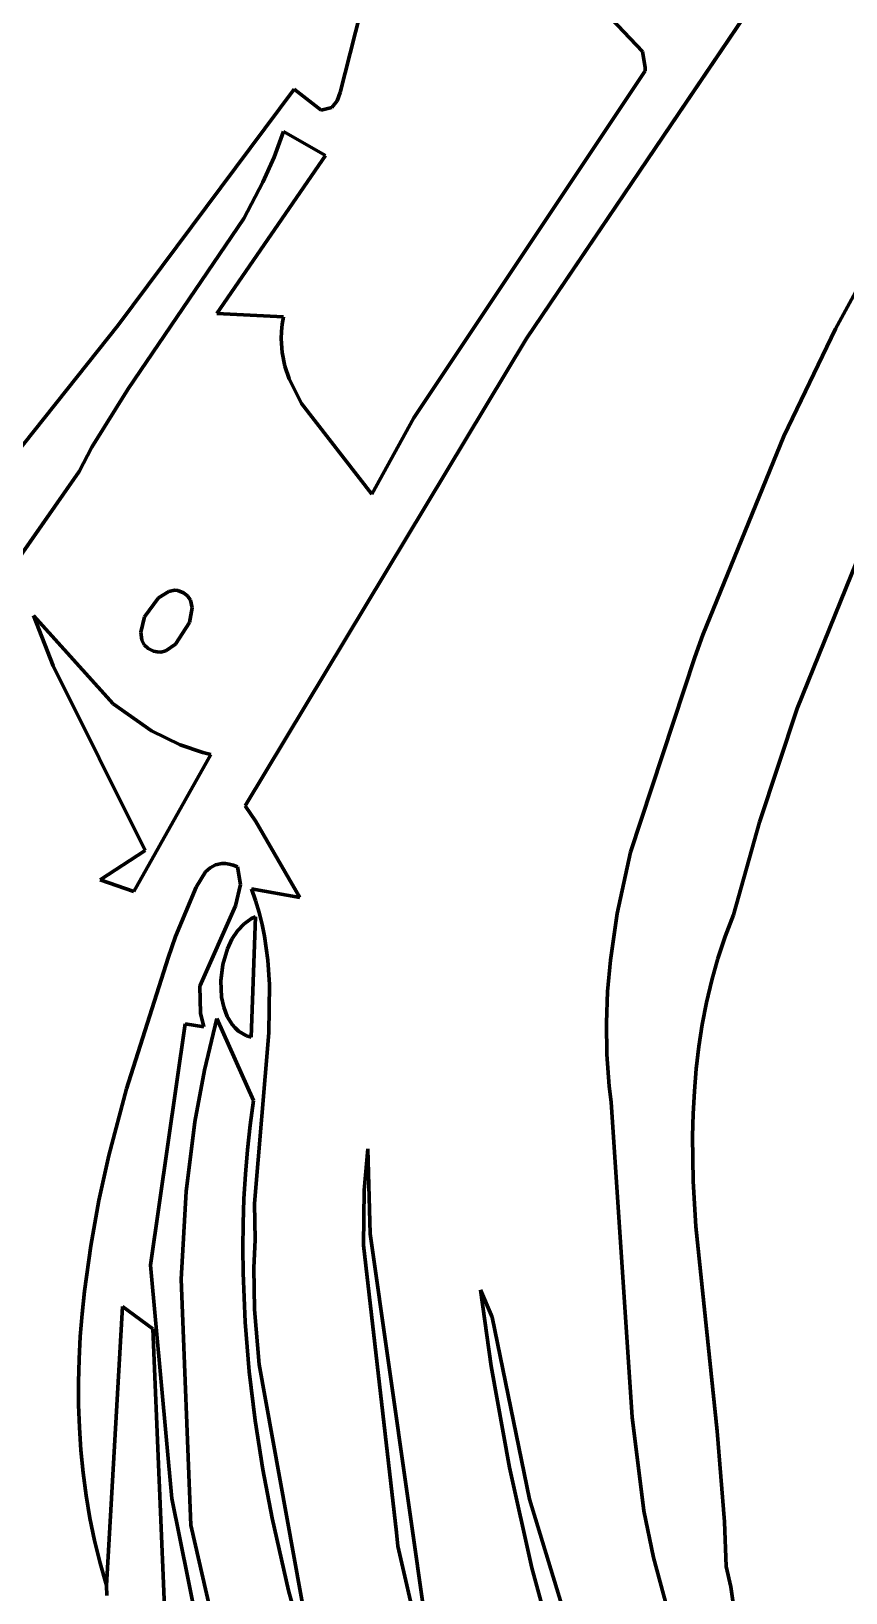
# Model space of a CAD drawing. Header units: millimetres. Extents: x 0 to 10.4, y 0 to 8.2.
# Drawn here: x 5.85 to 6.332, y 1.764 to 2.69 of the extents above; entities that cross this region are included whole.
import ezdxf

# ---------------------------------------------------------------- set-up
doc = ezdxf.new("R2010")
doc.units = ezdxf.units.MM
for name, color, linetype, lineweight in [('color#000000ff', 7, 'CONTINUOUS', 100), ('color#929292ff', 7, 'CONTINUOUS', 100), ('color#ffffffff', 7, 'CONTINUOUS', 100)]:
    doc.layers.add(name, color=color, linetype=linetype, lineweight=lineweight)

msp = doc.modelspace()

# ---------------------------------------------------------------- linework, layer by layer
at = {"layer": 'color#000000ff'}
for p, q in [((6.38518, 2.86639), (6.14317, 2.50784)), ((6.07029, 2.80174), (6.0327, 2.65362)), ((6.2119, 2.67804), (6.18235, 2.70919)), ((6.21348, 2.66854), (6.2119, 2.67804)), ((6.07626, 2.46067), (6.21337, 2.66642)), ((6.21337, 2.66642), (6.21348, 2.66854)), ((6.00537, 2.65562), (5.90099, 2.51569)), ((6.02146, 2.6432), (6.00537, 2.65562)), ((6.03089, 2.64879), (6.02761, 2.64479)), ((6.0327, 2.65362), (6.03089, 2.64879)), ((6.02761, 2.64479), (6.02146, 2.6432)), ((5.99344, 2.61525), (5.99912, 2.63054)), ((5.99912, 2.63054), (6.02388, 2.61621)), ((6.02388, 2.61621), (5.9595, 2.52264)), ((5.98686, 2.60044), (5.99344, 2.61525)), ((5.97554, 2.57898), (5.98686, 2.60044)), ((5.90688, 2.47787), (5.97554, 2.57898)), ((6.32626, 2.51353), (6.35337, 2.56304)), ((5.9595, 2.52264), (5.99908, 2.5207)), ((5.99908, 2.5207), (5.99831, 2.51627)), ((5.90099, 2.51569), (5.78608, 2.37133)), ((5.99785, 2.51192), (5.9977, 2.50767)), ((5.99831, 2.51627), (5.99785, 2.51192)), ((6.29559, 2.44988), (6.32626, 2.51353)), ((6.14317, 2.50784), (5.97624, 2.23076)), ((5.9977, 2.50767), (5.99826, 2.49941)), ((5.99826, 2.49941), (5.99986, 2.49146)), ((5.99986, 2.49146), (6.00238, 2.48379)), ((6.00238, 2.48379), (6.00969, 2.46915)), ((5.88543, 2.44327), (5.90688, 2.47787)), ((6.00969, 2.46915), (6.05148, 2.41539)), ((6.05148, 2.41539), (6.07626, 2.46067)), ((6.24764, 2.33213), (6.29559, 2.44988)), ((5.87784, 2.42889), (5.88543, 2.44327)), ((5.81443, 2.33821), (5.87784, 2.42889)), ((6.35162, 2.40705), (6.30362, 2.2884)), ((5.92488, 2.35401), (5.91672, 2.34278)), ((5.93108, 2.3578), (5.92488, 2.35401)), ((5.93435, 2.35856), (5.93108, 2.3578)), ((5.9364, 2.35827), (5.93435, 2.35856)), ((5.93977, 2.35708), (5.9364, 2.35827)), ((5.94223, 2.35519), (5.93977, 2.35708)), ((5.94385, 2.35272), (5.94223, 2.35519)), ((5.94487, 2.34818), (5.94385, 2.35272)), ((5.89801, 2.29112), (5.85079, 2.34346)), ((5.85079, 2.34346), (5.86259, 2.31377)), ((5.91672, 2.34278), (5.91447, 2.33375)), ((5.94337, 2.33942), (5.94487, 2.34818)), ((5.91447, 2.33375), (5.91511, 2.32889)), ((5.93504, 2.32651), (5.94337, 2.33942)), ((5.91511, 2.32889), (5.91653, 2.32615)), ((5.91653, 2.32615), (5.91883, 2.32396)), ((5.91883, 2.32396), (5.92207, 2.32244)), ((5.92934, 2.32262), (5.93504, 2.32651)), ((6.24278, 2.3189), (6.24764, 2.33213)), ((5.92207, 2.32244), (5.92407, 2.32198)), ((5.92407, 2.32198), (5.92634, 2.32173)), ((5.92634, 2.32173), (5.92934, 2.32262)), ((6.20481, 2.2033), (6.24278, 2.3189)), ((5.86259, 2.31377), (5.91695, 2.20416)), ((5.92085, 2.27516), (5.89801, 2.29112)), ((6.30362, 2.2884), (6.2811, 2.22096)), ((5.93771, 2.26696), (5.92085, 2.27516)), ((5.91034, 2.17991), (5.95605, 2.26107)), ((5.95132, 2.26231), (5.93771, 2.26696)), ((5.95605, 2.26107), (5.95132, 2.26231)), ((5.97624, 2.23076), (5.9827, 2.22145)), ((5.9827, 2.22145), (6.00871, 2.17642)), ((6.2811, 2.22096), (6.26585, 2.16603)), ((5.91695, 2.20416), (5.89033, 2.18687)), ((5.95883, 2.19572), (5.95561, 2.19403)), ((5.96255, 2.19645), (5.95883, 2.19572)), ((5.96461, 2.19641), (5.96255, 2.19645)), ((5.96682, 2.19607), (5.96461, 2.19641)), ((5.96918, 2.19542), (5.96682, 2.19607)), ((5.9717, 2.19444), (5.96918, 2.19542)), ((5.97355, 2.18414), (5.9717, 2.19444)), ((6.1969, 2.16678), (6.20481, 2.2033)), ((5.89033, 2.18687), (5.91034, 2.17991)), ((5.95281, 2.19151), (5.94724, 2.1825)), ((5.95561, 2.19403), (5.95281, 2.19151)), ((5.94724, 2.1825), (5.93507, 2.15324)), ((5.97061, 2.17135), (5.97355, 2.18414)), ((6.00871, 2.17642), (5.98008, 2.18153)), ((5.98008, 2.18153), (5.98253, 2.17451)), ((5.94939, 2.12376), (5.97061, 2.17135)), ((5.98253, 2.17451), (5.98462, 2.16747)), ((5.98462, 2.16747), (5.98637, 2.16042)), ((6.19284, 2.13913), (6.1969, 2.16678)), ((5.97566, 2.16073), (5.97178, 2.15661)), ((5.97781, 2.1624), (5.97566, 2.16073)), ((5.9801, 2.1638), (5.97781, 2.1624)), ((5.9798, 2.0935), (5.98253, 2.16489)), ((5.98253, 2.16489), (5.9801, 2.1638)), ((5.98637, 2.16042), (5.9878, 2.15334)), ((6.26585, 2.16603), (6.26089, 2.15317)), ((5.93507, 2.15324), (5.93064, 2.14057)), ((5.9685, 2.15165), (5.96584, 2.14601)), ((5.97178, 2.15661), (5.9685, 2.15165)), ((5.9878, 2.15334), (5.98981, 2.13913)), ((6.26089, 2.15317), (6.25659, 2.14024)), ((5.93064, 2.14057), (5.90593, 2.06295)), ((5.96584, 2.14601), (5.96308, 2.13669)), ((5.98981, 2.13913), (5.99079, 2.12485)), ((6.19117, 2.12059), (6.19284, 2.13913)), ((6.25659, 2.14024), (6.25291, 2.12724)), ((5.96308, 2.13669), (5.96189, 2.12692)), ((5.94984, 2.10785), (5.94939, 2.12376)), ((5.96189, 2.12692), (5.96236, 2.1173)), ((5.99079, 2.12485), (5.9904, 2.09613)), ((6.19043, 2.10196), (6.19117, 2.12059)), ((6.25291, 2.12724), (6.24981, 2.11419)), ((5.96236, 2.1173), (5.96364, 2.11128)), ((5.96364, 2.11128), (5.96573, 2.1058)), ((6.24981, 2.11419), (6.24726, 2.10108)), ((5.95191, 2.09961), (5.94984, 2.10785)), ((5.95948, 2.10455), (5.95212, 2.07402)), ((5.98117, 2.05603), (5.95948, 2.10455)), ((5.96573, 2.1058), (5.96865, 2.10104)), ((6.1907, 2.08325), (6.19043, 2.10196)), ((5.92029, 1.95826), (5.9408, 2.10146)), ((5.9408, 2.10146), (5.95191, 2.09961)), ((5.96865, 2.10104), (5.97044, 2.09899)), ((5.97044, 2.09899), (5.97244, 2.09719)), ((5.97244, 2.09719), (5.97466, 2.09565)), ((5.97466, 2.09565), (5.97712, 2.09442)), ((5.97712, 2.09442), (5.9798, 2.0935)), ((5.9904, 2.09613), (5.98185, 1.99492)), ((6.24726, 2.10108), (6.24523, 2.08792)), ((6.19206, 2.06447), (6.1907, 2.08325)), ((6.24523, 2.08792), (6.24368, 2.07471)), ((5.95212, 2.07402), (5.9465, 2.04327)), ((6.24368, 2.07471), (6.24257, 2.06145)), ((5.90593, 2.06295), (5.89555, 2.02331)), ((5.97923, 2.04144), (5.98117, 2.05603)), ((6.19318, 2.05505), (6.19206, 2.06447)), ((6.24257, 2.06145), (6.24188, 2.04816)), ((6.20566, 1.86826), (6.19318, 2.05505)), ((6.24188, 2.04816), (6.24157, 2.03483)), ((5.9465, 2.04327), (5.94143, 2.002)), ((5.97766, 2.02683), (5.97923, 2.04144)), ((6.24157, 2.03483), (6.24193, 2.00807)), ((5.89555, 2.02331), (5.88967, 1.99665)), ((5.97645, 2.01222), (5.97766, 2.02683)), ((6.04677, 2.00287), (6.04895, 2.02737)), ((6.04895, 2.02737), (6.05042, 1.97695)), ((5.97561, 1.9976), (5.97645, 2.01222)), ((5.94143, 2.002), (5.93848, 1.95011)), ((6.04644, 1.97028), (6.04677, 2.00287)), ((6.24193, 2.00807), (6.24339, 1.98121)), ((5.88967, 1.99665), (5.8848, 1.96987)), ((5.9751, 1.98298), (5.97561, 1.9976)), ((5.98185, 1.99492), (5.98234, 1.97329)), ((5.97493, 1.96836), (5.9751, 1.98298)), ((5.98234, 1.97329), (5.98151, 1.95677)), ((6.05042, 1.97695), (6.08456, 1.73746)), ((6.24339, 1.98121), (6.25613, 1.8599)), ((5.8848, 1.96987), (5.88106, 1.94298)), ((5.97509, 1.95374), (5.97493, 1.96836)), ((6.06596, 1.79991), (6.04644, 1.97028)), ((5.93288, 1.81995), (5.92029, 1.95826)), ((5.97634, 1.92453), (5.97509, 1.95374)), ((5.98151, 1.95677), (5.9818, 1.93215)), ((5.93848, 1.95011), (5.94421, 1.80427)), ((5.88106, 1.94298), (5.87967, 1.92952)), ((6.12215, 1.89842), (6.11588, 1.94383)), ((6.11588, 1.94383), (6.12271, 1.92748)), ((5.87967, 1.92952), (5.8786, 1.91604)), ((5.9818, 1.93215), (5.98457, 1.89955)), ((6.12271, 1.92748), (6.14482, 1.81965)), ((5.97877, 1.89537), (5.97634, 1.92453)), ((5.8786, 1.91604), (5.8779, 1.90256)), ((5.8779, 1.90256), (5.87756, 1.88907)), ((5.98457, 1.89955), (6.01384, 1.73804)), ((6.13295, 1.83839), (6.12215, 1.89842)), ((5.87756, 1.88907), (5.87762, 1.87559)), ((5.98229, 1.86629), (5.97877, 1.89537)), ((5.87762, 1.87559), (5.87807, 1.86212)), ((5.87807, 1.86212), (5.87896, 1.84866)), ((5.98683, 1.8373), (5.98229, 1.86629)), ((6.21272, 1.81261), (6.20566, 1.86826)), ((6.25613, 1.8599), (6.26053, 1.80625)), ((5.87896, 1.84866), (5.88028, 1.83522)), ((5.88028, 1.83522), (5.88206, 1.8218)), ((5.9923, 1.80844), (5.98683, 1.8373)), ((6.14633, 1.77893), (6.13295, 1.83839)), ((5.88206, 1.8218), (5.88432, 1.8084)), ((5.94753, 1.7475), (5.93288, 1.81995)), ((6.14482, 1.81965), (6.21179, 1.6004)), ((5.88432, 1.8084), (5.88707, 1.79504)), ((6.00209, 1.76543), (5.9923, 1.80844)), ((6.21839, 1.78501), (6.21272, 1.81261)), ((6.26053, 1.80625), (6.2614, 1.7796)), ((5.94421, 1.80427), (5.95548, 1.75416)), ((6.06674, 1.7918), (6.06596, 1.79991)), ((5.88707, 1.79504), (5.89032, 1.78171)), ((6.09923, 1.65296), (6.06674, 1.7918)), ((5.89032, 1.78171), (5.89411, 1.76843)), ((6.16634, 1.70541), (6.14633, 1.77893)), ((6.27263, 1.58334), (6.21839, 1.78501)), ((6.2614, 1.7796), (6.26426, 1.76768)), ((5.89411, 1.76843), (5.89437, 1.76256)), ((6.01766, 1.70873), (6.00209, 1.76543)), ((6.26426, 1.76768), (6.26851, 1.73745))]:
    msp.add_line(p, q, dxfattribs=at)
at = {"layer": 'color#929292ff'}
for p, q in [((5.91672, 2.34278), (5.92488, 2.35401)), ((5.92488, 2.35401), (5.93108, 2.3578)), ((5.93108, 2.3578), (5.93435, 2.35856)), ((5.93435, 2.35856), (5.9364, 2.35827)), ((5.9364, 2.35827), (5.93977, 2.35708)), ((5.93977, 2.35708), (5.94223, 2.35519)), ((5.94223, 2.35519), (5.94385, 2.35272)), ((5.94385, 2.35272), (5.94487, 2.34818)), ((5.91447, 2.33375), (5.91672, 2.34278)), ((5.94487, 2.34818), (5.94337, 2.33942)), ((5.91511, 2.32889), (5.91447, 2.33375)), ((5.94337, 2.33942), (5.93504, 2.32651)), ((5.91653, 2.32615), (5.91511, 2.32889)), ((5.91883, 2.32396), (5.91653, 2.32615)), ((5.92207, 2.32244), (5.91883, 2.32396)), ((5.93504, 2.32651), (5.92934, 2.32262)), ((5.92407, 2.32198), (5.92207, 2.32244)), ((5.92634, 2.32173), (5.92407, 2.32198)), ((5.92934, 2.32262), (5.92634, 2.32173)), ((5.89411, 1.76843), (5.90357, 1.93389)), ((5.90357, 1.93389), (5.92164, 1.92064)), ((5.92164, 1.92064), (5.93101, 1.69502)), ((5.89437, 1.76256), (5.89411, 1.76843))]:
    msp.add_line(p, q, dxfattribs=at)
at = {"layer": 'color#ffffffff'}
for p, q in [((6.14317, 2.50784), (6.38518, 2.86639)), ((6.0327, 2.65362), (6.07029, 2.80174)), ((6.18235, 2.70919), (6.2119, 2.67804)), ((6.2119, 2.67804), (6.21348, 2.66854)), ((6.21337, 2.66642), (6.07626, 2.46067)), ((6.21348, 2.66854), (6.21337, 2.66642)), ((5.90099, 2.51569), (6.00537, 2.65562)), ((6.00537, 2.65562), (6.02146, 2.6432)), ((6.02761, 2.64479), (6.03089, 2.64879)), ((6.03089, 2.64879), (6.0327, 2.65362)), ((6.02146, 2.6432), (6.02761, 2.64479)), ((5.99912, 2.63054), (5.99344, 2.61525)), ((6.02388, 2.61621), (5.99912, 2.63054)), ((5.9595, 2.52264), (6.02388, 2.61621)), ((5.99344, 2.61525), (5.98686, 2.60044)), ((5.98686, 2.60044), (5.97554, 2.57898)), ((5.97554, 2.57898), (5.90688, 2.47787)), ((6.35337, 2.56304), (6.32626, 2.51353)), ((5.99908, 2.5207), (5.9595, 2.52264)), ((5.99831, 2.51627), (5.99908, 2.5207)), ((5.78608, 2.37133), (5.90099, 2.51569)), ((5.9977, 2.50767), (5.99785, 2.51192)), ((5.99785, 2.51192), (5.99831, 2.51627)), ((6.32626, 2.51353), (6.29559, 2.44988)), ((5.97624, 2.23076), (6.14317, 2.50784)), ((5.99826, 2.49941), (5.9977, 2.50767)), ((5.99986, 2.49146), (5.99826, 2.49941)), ((6.00238, 2.48379), (5.99986, 2.49146)), ((6.00969, 2.46915), (6.00238, 2.48379)), ((5.90688, 2.47787), (5.88543, 2.44327)), ((6.05148, 2.41539), (6.00969, 2.46915)), ((6.07626, 2.46067), (6.05148, 2.41539)), ((6.29559, 2.44988), (6.24764, 2.33213)), ((5.88543, 2.44327), (5.87784, 2.42889)), ((5.87784, 2.42889), (5.81443, 2.33821)), ((6.30362, 2.2884), (6.35162, 2.40705)), ((5.86259, 2.31377), (5.85079, 2.34346)), ((5.85079, 2.34346), (5.89801, 2.29112)), ((6.24764, 2.33213), (6.24278, 2.3189)), ((6.24278, 2.3189), (6.20481, 2.2033)), ((5.91695, 2.20416), (5.86259, 2.31377)), ((5.89801, 2.29112), (5.92085, 2.27516)), ((6.2811, 2.22096), (6.30362, 2.2884)), ((5.92085, 2.27516), (5.93771, 2.26696)), ((5.95605, 2.26107), (5.91034, 2.17991)), ((5.93771, 2.26696), (5.95132, 2.26231)), ((5.95132, 2.26231), (5.95605, 2.26107)), ((5.9827, 2.22145), (5.97624, 2.23076)), ((6.00871, 2.17642), (5.9827, 2.22145)), ((6.26585, 2.16603), (6.2811, 2.22096)), ((5.89033, 2.18687), (5.91695, 2.20416)), ((5.95561, 2.19403), (5.95883, 2.19572)), ((5.95883, 2.19572), (5.96255, 2.19645)), ((5.96255, 2.19645), (5.96461, 2.19641)), ((5.96461, 2.19641), (5.96682, 2.19607)), ((5.96682, 2.19607), (5.96918, 2.19542)), ((5.96918, 2.19542), (5.9717, 2.19444)), ((5.9717, 2.19444), (5.97355, 2.18414)), ((6.20481, 2.2033), (6.1969, 2.16678)), ((5.91034, 2.17991), (5.89033, 2.18687)), ((5.94724, 2.1825), (5.95281, 2.19151)), ((5.95281, 2.19151), (5.95561, 2.19403)), ((5.93507, 2.15324), (5.94724, 2.1825)), ((5.97355, 2.18414), (5.97061, 2.17135)), ((5.98253, 2.17451), (5.98008, 2.18153)), ((5.98008, 2.18153), (6.00871, 2.17642)), ((5.97061, 2.17135), (5.94939, 2.12376)), ((5.98462, 2.16747), (5.98253, 2.17451)), ((5.98637, 2.16042), (5.98462, 2.16747)), ((6.1969, 2.16678), (6.19284, 2.13913)), ((5.97178, 2.15661), (5.97566, 2.16073)), ((5.97566, 2.16073), (5.97781, 2.1624)), ((5.97781, 2.1624), (5.9801, 2.1638)), ((5.98253, 2.16489), (5.9798, 2.0935)), ((5.9801, 2.1638), (5.98253, 2.16489)), ((5.9878, 2.15334), (5.98637, 2.16042)), ((6.26089, 2.15317), (6.26585, 2.16603)), ((5.93064, 2.14057), (5.93507, 2.15324)), ((5.96584, 2.14601), (5.9685, 2.15165)), ((5.9685, 2.15165), (5.97178, 2.15661)), ((5.98981, 2.13913), (5.9878, 2.15334)), ((6.25659, 2.14024), (6.26089, 2.15317)), ((5.90593, 2.06295), (5.93064, 2.14057)), ((5.96308, 2.13669), (5.96584, 2.14601)), ((5.99079, 2.12485), (5.98981, 2.13913)), ((6.19284, 2.13913), (6.19117, 2.12059)), ((6.25291, 2.12724), (6.25659, 2.14024)), ((5.96189, 2.12692), (5.96308, 2.13669)), ((5.94939, 2.12376), (5.94984, 2.10785)), ((5.96236, 2.1173), (5.96189, 2.12692)), ((5.9904, 2.09613), (5.99079, 2.12485)), ((6.19117, 2.12059), (6.19043, 2.10196)), ((6.24981, 2.11419), (6.25291, 2.12724)), ((5.96364, 2.11128), (5.96236, 2.1173)), ((5.96573, 2.1058), (5.96364, 2.11128)), ((6.24726, 2.10108), (6.24981, 2.11419)), ((5.94984, 2.10785), (5.95191, 2.09961)), ((5.95212, 2.07402), (5.95948, 2.10455)), ((5.95948, 2.10455), (5.98117, 2.05603)), ((5.96865, 2.10104), (5.96573, 2.1058)), ((6.19043, 2.10196), (6.1907, 2.08325)), ((5.9408, 2.10146), (5.92029, 1.95826)), ((5.95191, 2.09961), (5.9408, 2.10146)), ((5.97044, 2.09899), (5.96865, 2.10104)), ((5.97244, 2.09719), (5.97044, 2.09899)), ((5.97466, 2.09565), (5.97244, 2.09719)), ((5.97712, 2.09442), (5.97466, 2.09565)), ((5.9798, 2.0935), (5.97712, 2.09442)), ((5.98185, 1.99492), (5.9904, 2.09613)), ((6.24523, 2.08792), (6.24726, 2.10108)), ((6.1907, 2.08325), (6.19206, 2.06447)), ((6.24368, 2.07471), (6.24523, 2.08792)), ((5.9465, 2.04327), (5.95212, 2.07402)), ((6.24257, 2.06145), (6.24368, 2.07471)), ((5.89555, 2.02331), (5.90593, 2.06295)), ((5.98117, 2.05603), (5.97923, 2.04144)), ((6.19206, 2.06447), (6.19318, 2.05505)), ((6.24188, 2.04816), (6.24257, 2.06145)), ((6.19318, 2.05505), (6.20566, 1.86826)), ((6.24157, 2.03483), (6.24188, 2.04816)), ((5.94143, 2.002), (5.9465, 2.04327)), ((5.97923, 2.04144), (5.97766, 2.02683)), ((6.24193, 2.00807), (6.24157, 2.03483)), ((5.88967, 1.99665), (5.89555, 2.02331)), ((5.97766, 2.02683), (5.97645, 2.01222)), ((6.04895, 2.02737), (6.04677, 2.00287)), ((6.05042, 1.97695), (6.04895, 2.02737)), ((5.97645, 2.01222), (5.97561, 1.9976)), ((5.93848, 1.95011), (5.94143, 2.002)), ((6.04677, 2.00287), (6.04644, 1.97028)), ((6.24339, 1.98121), (6.24193, 2.00807)), ((5.8848, 1.96987), (5.88967, 1.99665)), ((5.97561, 1.9976), (5.9751, 1.98298)), ((5.98234, 1.97329), (5.98185, 1.99492)), ((5.9751, 1.98298), (5.97493, 1.96836)), ((5.98151, 1.95677), (5.98234, 1.97329)), ((6.08456, 1.73746), (6.05042, 1.97695)), ((6.25613, 1.8599), (6.24339, 1.98121)), ((5.88106, 1.94298), (5.8848, 1.96987)), ((5.97493, 1.96836), (5.97509, 1.95374)), ((6.04644, 1.97028), (6.06596, 1.79991)), ((5.92029, 1.95826), (5.93288, 1.81995)), ((5.97509, 1.95374), (5.97634, 1.92453)), ((5.9818, 1.93215), (5.98151, 1.95677)), ((5.94421, 1.80427), (5.93848, 1.95011)), ((5.87967, 1.92952), (5.88106, 1.94298)), ((6.12271, 1.92748), (6.11588, 1.94383)), ((6.11588, 1.94383), (6.12215, 1.89842)), ((5.8786, 1.91604), (5.87967, 1.92952)), ((5.90357, 1.93389), (5.89411, 1.76843)), ((5.92164, 1.92064), (5.90357, 1.93389)), ((5.98457, 1.89955), (5.9818, 1.93215)), ((6.14482, 1.81965), (6.12271, 1.92748)), ((5.93101, 1.69502), (5.92164, 1.92064)), ((5.97634, 1.92453), (5.97877, 1.89537)), ((5.8779, 1.90256), (5.8786, 1.91604)), ((5.87756, 1.88907), (5.8779, 1.90256)), ((6.01384, 1.73804), (5.98457, 1.89955)), ((6.12215, 1.89842), (6.13295, 1.83839)), ((5.87762, 1.87559), (5.87756, 1.88907)), ((5.97877, 1.89537), (5.98229, 1.86629)), ((5.87807, 1.86212), (5.87762, 1.87559)), ((5.87896, 1.84866), (5.87807, 1.86212)), ((5.98229, 1.86629), (5.98683, 1.8373)), ((6.20566, 1.86826), (6.21272, 1.81261)), ((6.26053, 1.80625), (6.25613, 1.8599)), ((5.88028, 1.83522), (5.87896, 1.84866)), ((5.88206, 1.8218), (5.88028, 1.83522)), ((5.98683, 1.8373), (5.9923, 1.80844)), ((6.13295, 1.83839), (6.14633, 1.77893)), ((5.88432, 1.8084), (5.88206, 1.8218)), ((5.93288, 1.81995), (5.94753, 1.7475)), ((6.21179, 1.6004), (6.14482, 1.81965)), ((5.88707, 1.79504), (5.88432, 1.8084)), ((5.9923, 1.80844), (6.00209, 1.76543)), ((6.21272, 1.81261), (6.21839, 1.78501)), ((6.2614, 1.7796), (6.26053, 1.80625)), ((5.95548, 1.75416), (5.94421, 1.80427)), ((6.06596, 1.79991), (6.06674, 1.7918)), ((5.89032, 1.78171), (5.88707, 1.79504)), ((6.06674, 1.7918), (6.09923, 1.65296)), ((5.89411, 1.76843), (5.89032, 1.78171)), ((6.14633, 1.77893), (6.16634, 1.70541)), ((6.21839, 1.78501), (6.27263, 1.58334)), ((6.26426, 1.76768), (6.2614, 1.7796)), ((6.00209, 1.76543), (6.01766, 1.70873)), ((6.26851, 1.73745), (6.26426, 1.76768))]:
    msp.add_line(p, q, dxfattribs=at)

doc.saveas('drawing.dxf')
